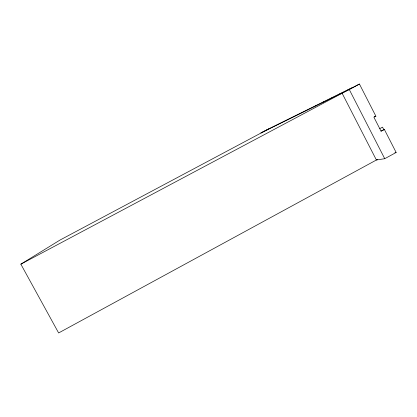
<?xml version="1.0" encoding="UTF-8"?>
<svg xmlns="http://www.w3.org/2000/svg" width="417" height="417" viewBox="0 0 417 417"><rect width="100%" height="100%" fill="white"/><g stroke="black" fill="none" stroke-linecap="round" stroke-linejoin="round"><path stroke-width="0.63" d="M377.463 159.424L58.63 332.954L20.85 264.17L60.079 240.01L270.049 128.217L351.875 87.784M342.008 93.038L376.395 160.003L384.735 158.695L396.15 152.476L384.37 129.447L381.049 131.089M379.793 128.634L382.535 127.154L383.791 129.604M384.37 129.447L381.07 131.23L373.924 117.26L375.884 116.207L359.433 84.046L20.85 264.17M269.627 128.426L260.906 132.971L349.248 89.478L359.433 84.046M267.104 129.765L267.521 129.562M315.617 105.882L316.044 105.673M323.112 102.186L323.571 101.962M331.098 98.25L331.593 98.005M339.688 94.013L340.23 93.747M347.95 89.874L349.582 89.134M374.148 116.781L375.884 116.207M394.904 152.695L396.15 152.476M349.248 89.478L384.735 158.695"/></g></svg>
